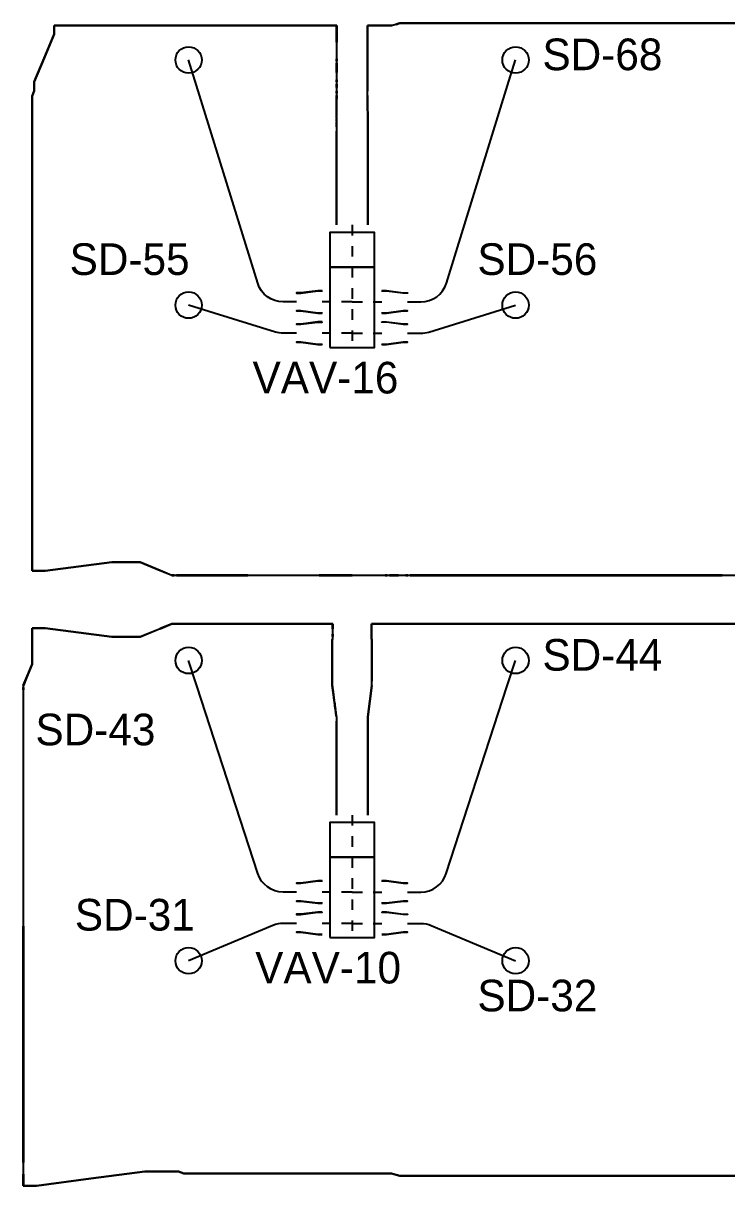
# Model space of a CAD drawing. Header units: metres. Extents: x 0.2 to 42.3, y 0.9 to 39.
# Drawn here: x 20.78 to 28.78, y 8.73 to 21.95 of the extents above; entities that cross this region are included whole.
import ezdxf

# ---------------------------------------------------------------- set-up
doc = ezdxf.new("R2010")
doc.units = ezdxf.units.M
doc.linetypes.add('BSA_LOGICAL_DASHED', pattern=[0.24, 0.12, -0.12])
for name, color, linetype in [('BSA_BRANCH_AXIS', 5, 'Continuous'), ('BSA_BRANCH_LABEL', 3, 'Continuous'), ('BSA_EQUIPMENT_ENVELOPE', 8, 'Continuous'), ('BSA_LOGICAL_DEVICE_AXIS', 8, 'BSA_LOGICAL_DASHED'), ('BSA_MATERIAL_SECTION', 7, 'Continuous'), ('BSA_REDUCER_MATERIAL', 7, 'Continuous'), ('BSA_TERMINAL_CENTRE', 3, 'Continuous'), ('BSA_VAV_LABEL', 7, 'Continuous')]:
    doc.layers.add(name, color=color, linetype=linetype)

msp = doc.modelspace()

# ---------------------------------------------------------------- linework, layer by layer
at = {"layer": 'BSA_BRANCH_AXIS'}
for points in [[(23.888, 18.784), (23.738, 18.784, -0.328731), (23.447, 18.998), (22.751, 21.245), (22.661, 21.536)], [(25.153, 18.784), (25.303, 18.784, 0.328731), (25.595, 18.998), (26.291, 21.245), (26.381, 21.536)], [(23.888, 18.428), (23.738, 18.428, -0.075422), (23.648, 18.442), (22.952, 18.658), (22.661, 18.748)], [(25.153, 18.428), (25.303, 18.428, 0.075422), (25.394, 18.442), (26.09, 18.658), (26.381, 18.748)], [(23.888, 12.072), (23.738, 12.072, -0.324928), (23.448, 12.283), (22.755, 14.417), (22.661, 14.706)], [(25.153, 12.072), (25.303, 12.072, 0.324928), (25.593, 12.283), (26.287, 14.417), (26.381, 14.706)], [(23.888, 11.716), (23.738, 11.716, 0.099356), (23.621, 11.693), (22.942, 11.409), (22.661, 11.291)], [(25.153, 11.716), (25.303, 11.716, -0.099356), (25.421, 11.693), (26.1, 11.409), (26.381, 11.291)]]:
    msp.add_lwpolyline(points, format="xyb", dxfattribs=at)
at = {"layer": 'BSA_EQUIPMENT_ENVELOPE'}
for points in [[(24.267, 19.181), (24.775, 19.181), (24.775, 19.574), (24.267, 19.574)], [(24.267, 18.266), (24.775, 18.266), (24.775, 19.181), (24.267, 19.181)], [(24.267, 12.469), (24.775, 12.469), (24.775, 12.863), (24.267, 12.863)], [(24.267, 11.554), (24.775, 11.554), (24.775, 12.469), (24.267, 12.469)]]:
    msp.add_lwpolyline(points, close=True, dxfattribs=at)
at = {"layer": 'BSA_LOGICAL_DEVICE_AXIS'}
for p, q in [((24.521, 19.66), (24.521, 19.181)), ((24.521, 19.181), (24.521, 18.266)), ((24.521, 18.784), (24.181, 18.784)), ((24.521, 18.784), (24.861, 18.784)), ((24.521, 18.428), (24.181, 18.428)), ((24.521, 18.428), (24.861, 18.428)), ((24.521, 12.948), (24.521, 12.469)), ((24.521, 12.469), (24.521, 11.554)), ((24.521, 12.072), (24.181, 12.072)), ((24.521, 12.072), (24.861, 12.072)), ((24.521, 11.716), (24.181, 11.716)), ((24.521, 11.716), (24.861, 11.716))]:
    msp.add_line(p, q, dxfattribs=at)
at = {"layer": 'BSA_MATERIAL_SECTION'}
for p, q in [((25.064, 21.954), (25.021, 21.942)), ((25.021, 21.941), (25.064, 21.953)), ((25.064, 21.954), (25.089, 21.954)), ((25.089, 21.953), (25.064, 21.953)), ((25.114, 21.954), (25.089, 21.954)), ((25.089, 21.953), (25.114, 21.953)), ((25.114, 21.954), (25.114, 21.954)), ((25.114, 21.954), (25.114, 21.953)), ((25.114, 21.954), (28.696, 21.954)), ((25.114, 21.953), (25.114, 21.954)), ((25.114, 21.954), (25.114, 21.954)), ((28.696, 21.953), (25.114, 21.953)), ((32.278, 21.954), (28.696, 21.954)), ((28.696, 21.953), (32.278, 21.953)), ((21.13, 21.829), (21.017, 21.557)), ((21.018, 21.557), (21.131, 21.829)), ((21.13, 21.904), (21.13, 21.929)), ((21.13, 21.929), (21.155, 21.929)), ((21.13, 21.904), (21.13, 21.879)), ((21.13, 21.879), (21.13, 21.879)), ((21.131, 21.879), (21.13, 21.879)), ((21.13, 21.879), (21.131, 21.879)), ((21.13, 21.879), (21.13, 21.879)), ((21.13, 21.879), (21.13, 21.854)), ((21.13, 21.829), (21.13, 21.854)), ((21.155, 21.928), (21.131, 21.928)), ((21.131, 21.928), (21.131, 21.904)), ((21.131, 21.879), (21.131, 21.904)), ((21.131, 21.854), (21.131, 21.879)), ((21.131, 21.854), (21.131, 21.829)), ((21.18, 21.929), (21.155, 21.929)), ((21.155, 21.928), (21.18, 21.928)), ((21.18, 21.929), (21.18, 21.928)), ((21.18, 21.929), (21.18, 21.929)), ((21.18, 21.929), (21.18, 21.929)), ((21.18, 21.929), (21.18, 21.928)), ((21.18, 21.929), (21.205, 21.929)), ((21.205, 21.928), (21.18, 21.928)), ((21.23, 21.929), (21.205, 21.929)), ((21.205, 21.928), (21.23, 21.928)), ((21.23, 21.929), (21.648, 21.929)), ((21.647, 21.928), (21.23, 21.928)), ((21.647, 21.928), (21.833, 21.928)), ((21.833, 21.929), (21.648, 21.929)), ((21.833, 21.929), (21.858, 21.929)), ((21.858, 21.928), (21.833, 21.928)), ((21.883, 21.929), (21.858, 21.929)), ((21.858, 21.928), (21.883, 21.928)), ((21.883, 21.929), (21.883, 21.928)), ((21.883, 21.929), (21.883, 21.929)), ((21.883, 21.929), (23.002, 21.929)), ((21.883, 21.928), (21.883, 21.929)), ((21.883, 21.929), (21.883, 21.929)), ((23.002, 21.928), (21.883, 21.928)), ((24.121, 21.929), (23.002, 21.929)), ((23.002, 21.928), (24.121, 21.928)), ((24.121, 21.929), (24.121, 21.929)), ((24.121, 21.928), (24.121, 21.929)), ((24.121, 21.929), (24.233, 21.929)), ((24.121, 21.929), (24.121, 21.928)), ((24.121, 21.929), (24.121, 21.929)), ((24.233, 21.928), (24.121, 21.928)), ((24.346, 21.929), (24.233, 21.929)), ((24.233, 21.928), (24.345, 21.928)), ((24.345, 21.739), (24.345, 21.928)), ((24.346, 21.929), (24.346, 21.739)), ((24.696, 21.929), (24.808, 21.929)), ((24.696, 21.929), (24.696, 21.739)), ((24.809, 21.928), (24.697, 21.928)), ((24.697, 21.739), (24.697, 21.928)), ((24.921, 21.929), (24.808, 21.929)), ((24.809, 21.928), (24.921, 21.928)), ((24.921, 21.929), (24.921, 21.929)), ((24.921, 21.929), (24.921, 21.928)), ((24.921, 21.929), (24.921, 21.928)), ((24.921, 21.929), (24.921, 21.929)), ((24.921, 21.929), (24.946, 21.929)), ((24.946, 21.928), (24.921, 21.928)), ((24.971, 21.929), (24.946, 21.929)), ((24.946, 21.928), (24.971, 21.928)), ((24.971, 21.929), (25.021, 21.942)), ((25.021, 21.941), (24.971, 21.928)), ((24.345, 21.739), (24.345, 21.549)), ((24.346, 21.549), (24.346, 21.739)), ((24.696, 21.549), (24.696, 21.739)), ((24.697, 21.739), (24.697, 21.549)), ((20.905, 21.286), (21.017, 21.557)), ((21.018, 21.557), (20.906, 21.286)), ((24.345, 21.549), (24.346, 21.549)), ((24.345, 21.549), (24.345, 21.549)), ((24.345, 21.549), (24.345, 21.549)), ((24.345, 21.549), (24.346, 21.549)), ((24.345, 21.524), (24.345, 21.549)), ((24.345, 21.524), (24.345, 21.499)), ((24.345, 21.392), (24.345, 21.499)), ((24.346, 21.549), (24.346, 21.524)), ((24.346, 21.499), (24.346, 21.524)), ((24.346, 21.499), (24.346, 21.392)), ((24.696, 21.549), (24.697, 21.549)), ((24.696, 21.549), (24.696, 21.549)), ((24.696, 21.549), (24.696, 21.549)), ((24.696, 21.549), (24.697, 21.549)), ((24.696, 21.549), (24.696, 21.524)), ((24.696, 21.499), (24.696, 21.524)), ((24.696, 21.499), (24.696, 21.392)), ((24.697, 21.524), (24.697, 21.549)), ((24.697, 21.524), (24.697, 21.499)), ((24.697, 21.392), (24.697, 21.499)), ((24.345, 21.392), (24.345, 21.312)), ((24.345, 21.287), (24.345, 21.312)), ((24.346, 21.312), (24.346, 21.392)), ((24.346, 21.312), (24.346, 21.287)), ((24.696, 21.312), (24.696, 21.392)), ((24.696, 21.312), (24.696, 21.287)), ((24.697, 21.392), (24.697, 21.312)), ((24.697, 21.287), (24.697, 21.312)), ((20.905, 21.186), (20.892, 21.155)), ((20.893, 21.155), (20.906, 21.186)), ((20.905, 21.286), (20.905, 21.261)), ((20.905, 21.236), (20.905, 21.261)), ((20.905, 21.236), (20.905, 21.236)), ((20.905, 21.236), (20.906, 21.236)), ((20.905, 21.236), (20.906, 21.236)), ((20.905, 21.236), (20.905, 21.236)), ((20.905, 21.236), (20.905, 21.211)), ((20.905, 21.186), (20.905, 21.211)), ((20.906, 21.261), (20.906, 21.286)), ((20.906, 21.261), (20.906, 21.236)), ((20.906, 21.211), (20.906, 21.236)), ((20.906, 21.211), (20.906, 21.186)), ((24.345, 21.287), (24.345, 21.262)), ((24.345, 21.262), (24.346, 21.262)), ((24.345, 21.262), (24.345, 21.262)), ((24.345, 21.222), (24.345, 21.262)), ((24.346, 21.262), (24.345, 21.262)), ((24.345, 21.262), (24.345, 21.262)), ((24.345, 21.222), (24.345, 21.182)), ((24.345, 21.157), (24.345, 21.182)), ((24.345, 21.182), (24.346, 21.182)), ((24.345, 21.182), (24.345, 21.182)), ((24.345, 21.182), (24.346, 21.182)), ((24.345, 21.182), (24.345, 21.182)), ((24.345, 21.157), (24.345, 21.132)), ((24.346, 21.262), (24.346, 21.287)), ((24.346, 21.262), (24.346, 21.222)), ((24.346, 21.182), (24.346, 21.222)), ((24.346, 21.182), (24.346, 21.157)), ((24.346, 21.132), (24.346, 21.157)), ((24.696, 21.262), (24.696, 21.287)), ((24.696, 21.262), (24.696, 21.262)), ((24.697, 21.262), (24.696, 21.262)), ((24.696, 21.262), (24.696, 21.222)), ((24.696, 21.262), (24.696, 21.262)), ((24.696, 21.262), (24.697, 21.262)), ((24.696, 21.182), (24.696, 21.222)), ((24.696, 21.182), (24.697, 21.182)), ((24.696, 21.182), (24.696, 21.182)), ((24.696, 21.132), (24.696, 21.182)), ((24.696, 21.182), (24.696, 21.182)), ((24.697, 21.182), (24.696, 21.182)), ((24.697, 21.287), (24.697, 21.262)), ((24.697, 21.222), (24.697, 21.262)), ((24.697, 21.222), (24.697, 21.182)), ((24.697, 21.132), (24.697, 21.182)), ((20.88, 21.125), (20.892, 21.155)), ((20.88, 21.125), (20.88, 21.1)), ((20.88, 21.075), (20.88, 21.1)), ((20.88, 21.075), (20.88, 21.075)), ((20.88, 21.075), (20.881, 21.075)), ((20.88, 21.075), (20.88, 18.5)), ((20.88, 21.075), (20.88, 21.075)), ((20.88, 21.075), (20.881, 21.075)), ((20.893, 21.155), (20.881, 21.125)), ((20.881, 21.1), (20.881, 21.125)), ((20.881, 21.1), (20.881, 21.075)), ((20.881, 18.5), (20.881, 21.075)), ((24.344, 21.066), (24.345, 21.071)), ((24.344, 21.066), (24.344, 21.061)), ((24.344, 21.058), (24.344, 21.061)), ((24.344, 21.055), (24.344, 21.058)), ((24.344, 21.055), (24.344, 21.05)), ((24.344, 21.047), (24.344, 21.05)), ((24.344, 21.043), (24.344, 21.047)), ((24.344, 21.043), (24.344, 21.036)), ((24.344, 21.033), (24.344, 21.036)), ((24.344, 21.033), (24.344, 21.032)), ((24.344, 21.032), (24.344, 21.031)), ((24.344, 21.021), (24.344, 21.031)), ((24.345, 21.132), (24.345, 21.132)), ((24.345, 21.132), (24.345, 21.132)), ((24.345, 21.132), (24.345, 21.131)), ((24.345, 21.132), (24.345, 21.132)), ((24.345, 21.132), (24.345, 21.132)), ((24.345, 21.129), (24.345, 21.131)), ((24.345, 21.131), (24.345, 21.131)), ((24.345, 21.125), (24.345, 21.129)), ((24.345, 21.125), (24.345, 21.122)), ((24.345, 21.122), (24.345, 21.119)), ((24.345, 21.116), (24.345, 21.119)), ((24.345, 21.111), (24.345, 21.116)), ((24.345, 21.111), (24.345, 21.109)), ((24.345, 21.101), (24.345, 21.109)), ((24.345, 21.101), (24.345, 21.099)), ((24.345, 21.088), (24.345, 21.099)), ((24.346, 21.099), (24.345, 21.088)), ((24.345, 21.088), (24.345, 21.086)), ((24.345, 21.086), (24.345, 21.088)), ((24.345, 21.086), (24.345, 21.085)), ((24.345, 21.085), (24.345, 21.086)), ((24.345, 21.085), (24.345, 21.082)), ((24.345, 21.082), (24.345, 21.085)), ((24.345, 21.074), (24.345, 21.082)), ((24.345, 21.082), (24.345, 21.074)), ((24.345, 21.071), (24.345, 21.074)), ((24.345, 21.074), (24.345, 21.071)), ((24.345, 21.071), (24.345, 21.066)), ((24.345, 21.061), (24.345, 21.066)), ((24.345, 21.061), (24.345, 21.058)), ((24.345, 21.058), (24.345, 21.055)), ((24.345, 21.05), (24.345, 21.055)), ((24.345, 21.05), (24.345, 21.047)), ((24.345, 21.047), (24.345, 21.043)), ((24.345, 21.036), (24.345, 21.043)), ((24.345, 21.036), (24.345, 21.033)), ((24.345, 21.032), (24.345, 21.033)), ((24.345, 21.031), (24.345, 21.032)), ((24.345, 21.031), (24.345, 21.021)), ((24.346, 21.132), (24.346, 21.132)), ((24.346, 21.131), (24.346, 21.132)), ((24.346, 21.132), (24.346, 21.132)), ((24.346, 21.132), (24.346, 21.132)), ((24.346, 21.132), (24.346, 21.132)), ((24.346, 21.131), (24.346, 21.129)), ((24.346, 21.131), (24.346, 21.131)), ((24.346, 21.129), (24.346, 21.125)), ((24.346, 21.122), (24.346, 21.125)), ((24.346, 21.119), (24.346, 21.122)), ((24.346, 21.119), (24.346, 21.116)), ((24.346, 21.116), (24.346, 21.111)), ((24.346, 21.109), (24.346, 21.111)), ((24.346, 21.109), (24.346, 21.101)), ((24.346, 21.099), (24.346, 21.101)), ((24.696, 21.132), (24.699, 20.777)), ((24.699, 20.777), (24.697, 21.132)), ((24.343, 20.941), (24.343, 20.942)), ((24.343, 20.938), (24.343, 20.941)), ((24.343, 20.938), (24.343, 20.937)), ((24.343, 20.935), (24.343, 20.937)), ((24.343, 20.933), (24.343, 20.935)), ((24.343, 20.933), (24.343, 20.93)), ((24.343, 20.93), (24.343, 20.929)), ((24.343, 20.927), (24.343, 20.929)), ((24.343, 20.927), (24.343, 20.926)), ((24.343, 20.925), (24.343, 20.926)), ((24.343, 20.924), (24.343, 20.925)), ((24.343, 20.921), (24.343, 20.924)), ((24.343, 20.921), (24.343, 20.919)), ((24.343, 20.919), (24.343, 20.918)), ((24.343, 20.915), (24.343, 20.918)), ((24.343, 20.915), (24.343, 20.914)), ((24.343, 20.913), (24.343, 20.914)), ((24.343, 20.913), (24.343, 20.912)), ((24.343, 20.907), (24.343, 20.912)), ((24.343, 20.907), (24.343, 20.905)), ((24.343, 20.904), (24.343, 20.905)), ((24.343, 20.904), (24.343, 20.904)), ((24.343, 20.904), (24.343, 20.902)), ((24.343, 20.902), (24.343, 20.9)), ((24.343, 20.9), (24.343, 20.9)), ((24.343, 20.895), (24.343, 20.9)), ((24.343, 20.895), (24.343, 20.89)), ((24.344, 21.021), (24.344, 21.015)), ((24.344, 21.013), (24.344, 21.015)), ((24.344, 21.011), (24.344, 21.013)), ((24.344, 21.011), (24.344, 21.009)), ((24.344, 21.008), (24.344, 21.009)), ((24.344, 21.005), (24.344, 21.008)), ((24.344, 20.999), (24.344, 21.005)), ((24.344, 20.999), (24.344, 20.996)), ((24.344, 20.996), (24.344, 20.993)), ((24.344, 20.99), (24.344, 20.993)), ((24.344, 20.988), (24.344, 20.99)), ((24.344, 20.988), (24.344, 20.984)), ((24.344, 20.983), (24.344, 20.984)), ((24.344, 20.983), (24.344, 20.983)), ((24.344, 20.983), (24.344, 20.981)), ((24.344, 20.979), (24.344, 20.981)), ((24.344, 20.979), (24.344, 20.973)), ((24.344, 20.972), (24.344, 20.973)), ((24.344, 20.971), (24.344, 20.972)), ((24.344, 20.971), (24.344, 20.968)), ((24.344, 20.964), (24.344, 20.968)), ((24.345, 20.968), (24.344, 20.964)), ((24.344, 20.964), (24.344, 20.964)), ((24.344, 20.964), (24.344, 20.963)), ((24.344, 20.963), (24.344, 20.964)), ((24.344, 20.964), (24.344, 20.964)), ((24.344, 20.962), (24.344, 20.963)), ((24.344, 20.963), (24.344, 20.962)), ((24.344, 20.962), (24.344, 20.96)), ((24.344, 20.96), (24.344, 20.962)), ((24.344, 20.959), (24.344, 20.96)), ((24.344, 20.96), (24.344, 20.959)), ((24.344, 20.959), (24.344, 20.959)), ((24.344, 20.959), (24.344, 20.959)), ((24.344, 20.955), (24.344, 20.959)), ((24.344, 20.955), (24.344, 20.959)), ((24.344, 20.955), (24.344, 20.949)), ((24.344, 20.955), (24.344, 20.949)), ((24.344, 20.947), (24.344, 20.949)), ((24.344, 20.949), (24.344, 20.947)), ((24.344, 20.947), (24.344, 20.946)), ((24.344, 20.946), (24.344, 20.947)), ((24.343, 20.942), (24.344, 20.946)), ((24.344, 20.946), (24.344, 20.946)), ((24.344, 20.946), (24.344, 20.942)), ((24.344, 20.946), (24.344, 20.946)), ((24.343, 20.942), (24.343, 20.942)), ((24.344, 20.942), (24.344, 20.941)), ((24.344, 20.942), (24.344, 20.942)), ((24.344, 20.941), (24.344, 20.938)), ((24.344, 20.937), (24.344, 20.938)), ((24.344, 20.937), (24.344, 20.935)), ((24.344, 20.935), (24.344, 20.933)), ((24.344, 20.93), (24.344, 20.933)), ((24.344, 20.929), (24.344, 20.93)), ((24.344, 20.929), (24.344, 20.927)), ((24.344, 20.926), (24.344, 20.927)), ((24.344, 20.926), (24.344, 20.925)), ((24.344, 20.925), (24.344, 20.924)), ((24.344, 20.924), (24.344, 20.921)), ((24.344, 20.919), (24.344, 20.921)), ((24.344, 20.918), (24.344, 20.919)), ((24.344, 20.918), (24.344, 20.915)), ((24.344, 20.914), (24.344, 20.915)), ((24.344, 20.914), (24.344, 20.913)), ((24.344, 20.912), (24.344, 20.913)), ((24.344, 20.912), (24.344, 20.907)), ((24.344, 20.905), (24.344, 20.907)), ((24.344, 20.905), (24.344, 20.904)), ((24.344, 20.904), (24.344, 20.904)), ((24.344, 20.902), (24.344, 20.904)), ((24.344, 20.9), (24.344, 20.902)), ((24.344, 20.9), (24.344, 20.9)), ((24.344, 20.895), (24.344, 20.9)), ((24.344, 20.895), (24.344, 20.89)), ((24.345, 21.015), (24.345, 21.021)), ((24.345, 21.015), (24.345, 21.013)), ((24.345, 21.013), (24.345, 21.011)), ((24.345, 21.009), (24.345, 21.011)), ((24.345, 21.009), (24.345, 21.008)), ((24.345, 21.008), (24.345, 21.005)), ((24.345, 21.005), (24.345, 20.999)), ((24.345, 20.996), (24.345, 20.999)), ((24.345, 20.993), (24.345, 20.996)), ((24.345, 20.993), (24.345, 20.99)), ((24.345, 20.99), (24.345, 20.988)), ((24.345, 20.984), (24.345, 20.988)), ((24.345, 20.984), (24.345, 20.983)), ((24.345, 20.981), (24.345, 20.983)), ((24.345, 20.983), (24.345, 20.983)), ((24.345, 20.981), (24.345, 20.979)), ((24.345, 20.973), (24.345, 20.979)), ((24.345, 20.973), (24.345, 20.972)), ((24.345, 20.972), (24.345, 20.971)), ((24.345, 20.968), (24.345, 20.971)), ((24.342, 20.813), (24.343, 20.816)), ((24.342, 20.812), (24.342, 20.813)), ((24.342, 20.809), (24.342, 20.812)), ((24.342, 20.809), (24.342, 20.803)), ((24.342, 20.797), (24.342, 20.803)), ((24.342, 20.797), (24.342, 20.794)), ((24.342, 20.794), (24.342, 20.79)), ((24.342, 20.79), (24.342, 20.786)), ((24.342, 20.783), (24.342, 20.786)), ((24.342, 20.783), (24.342, 20.777)), ((24.342, 20.777), (24.342, 20.727)), ((24.343, 20.887), (24.343, 20.89)), ((24.343, 20.887), (24.343, 20.882)), ((24.343, 20.882), (24.343, 20.873)), ((24.343, 20.873), (24.343, 20.866)), ((24.343, 20.864), (24.343, 20.866)), ((24.343, 20.862), (24.343, 20.864)), ((24.343, 20.862), (24.343, 20.856)), ((24.343, 20.849), (24.343, 20.856)), ((24.343, 20.846), (24.343, 20.849)), ((24.343, 20.845), (24.343, 20.846)), ((24.343, 20.845), (24.343, 20.843)), ((24.343, 20.843), (24.343, 20.838)), ((24.343, 20.843), (24.343, 20.838)), ((24.343, 20.836), (24.343, 20.838)), ((24.343, 20.836), (24.343, 20.838)), ((24.343, 20.836), (24.343, 20.834)), ((24.343, 20.834), (24.343, 20.836)), ((24.343, 20.834), (24.343, 20.829)), ((24.343, 20.829), (24.343, 20.834)), ((24.343, 20.824), (24.343, 20.829)), ((24.343, 20.829), (24.343, 20.824)), ((24.343, 20.821), (24.343, 20.824)), ((24.343, 20.824), (24.343, 20.821)), ((24.343, 20.819), (24.343, 20.821)), ((24.343, 20.821), (24.343, 20.819)), ((24.343, 20.819), (24.343, 20.816)), ((24.343, 20.816), (24.343, 20.819)), ((24.343, 20.816), (24.343, 20.813)), ((24.343, 20.813), (24.343, 20.812)), ((24.343, 20.812), (24.343, 20.809)), ((24.343, 20.803), (24.343, 20.809)), ((24.343, 20.803), (24.343, 20.797)), ((24.343, 20.794), (24.343, 20.797)), ((24.343, 20.79), (24.343, 20.794)), ((24.343, 20.786), (24.343, 20.79)), ((24.343, 20.786), (24.343, 20.783)), ((24.343, 20.777), (24.343, 20.783)), ((24.343, 20.777), (24.343, 20.727)), ((24.344, 20.887), (24.344, 20.89)), ((24.344, 20.882), (24.344, 20.887)), ((24.344, 20.873), (24.344, 20.882)), ((24.344, 20.873), (24.344, 20.866)), ((24.344, 20.864), (24.344, 20.866)), ((24.344, 20.862), (24.344, 20.864)), ((24.344, 20.856), (24.344, 20.862)), ((24.344, 20.856), (24.344, 20.849)), ((24.344, 20.849), (24.344, 20.846)), ((24.344, 20.846), (24.344, 20.845)), ((24.343, 20.843), (24.344, 20.845)), ((24.699, 20.727), (24.699, 20.777)), ((24.699, 20.777), (24.699, 20.727)), ((24.342, 20.727), (24.343, 20.727)), ((24.342, 20.193), (24.342, 20.727)), ((24.343, 20.727), (24.342, 20.727)), ((24.343, 20.727), (24.343, 20.727)), ((24.343, 20.727), (24.343, 20.193)), ((24.343, 20.727), (24.343, 20.727)), ((24.699, 20.727), (24.699, 20.727)), ((24.699, 19.66), (24.699, 20.727)), ((24.699, 20.727), (24.699, 19.66)), ((24.699, 20.727), (24.699, 20.727)), ((24.342, 20.193), (24.342, 19.66)), ((24.343, 19.66), (24.343, 20.193)), ((24.342, 19.66), (24.343, 19.66)), ((24.343, 19.66), (24.343, 19.66)), ((24.699, 19.66), (24.699, 19.66)), ((20.88, 15.924), (20.88, 18.5)), ((20.881, 18.5), (20.881, 15.924)), ((20.88, 15.924), (20.88, 15.924)), ((20.881, 15.924), (20.88, 15.924)), ((20.88, 15.924), (20.88, 15.824)), ((20.88, 15.924), (20.88, 15.924)), ((20.881, 15.924), (20.88, 15.924)), ((20.881, 15.824), (20.881, 15.924)), ((20.88, 15.724), (20.88, 15.824)), ((20.881, 15.824), (20.881, 15.725)), ((21.41, 15.775), (21.03, 15.725)), ((21.03, 15.724), (21.41, 15.774)), ((21.41, 15.775), (21.789, 15.825)), ((21.789, 15.824), (21.41, 15.774)), ((21.814, 15.825), (21.789, 15.825)), ((21.789, 15.824), (21.814, 15.824)), ((21.814, 15.825), (21.839, 15.825)), ((21.839, 15.824), (21.814, 15.824)), ((21.839, 15.824), (21.839, 15.825)), ((21.93, 15.825), (21.839, 15.825)), ((21.839, 15.824), (21.839, 15.825)), ((21.839, 15.824), (21.839, 15.824)), ((21.839, 15.824), (21.93, 15.824)), ((21.839, 15.824), (21.839, 15.824)), ((21.93, 15.825), (22.01, 15.825)), ((22.01, 15.824), (21.93, 15.824)), ((22.035, 15.825), (22.01, 15.825)), ((22.01, 15.824), (22.035, 15.824)), ((22.035, 15.825), (22.06, 15.825)), ((22.06, 15.824), (22.035, 15.824)), ((22.06, 15.824), (22.06, 15.825)), ((22.06, 15.824), (22.06, 15.825)), ((22.085, 15.825), (22.06, 15.825)), ((22.06, 15.824), (22.06, 15.824)), ((22.06, 15.824), (22.06, 15.824)), ((22.06, 15.824), (22.085, 15.824)), ((22.085, 15.825), (22.11, 15.825)), ((22.11, 15.824), (22.085, 15.824)), ((22.336, 15.731), (22.11, 15.825)), ((22.11, 15.824), (22.336, 15.73)), ((20.88, 15.724), (20.93, 15.724)), ((20.93, 15.725), (20.881, 15.725)), ((20.93, 15.725), (20.98, 15.725)), ((20.98, 15.724), (20.93, 15.724)), ((20.98, 15.724), (20.98, 15.725)), ((20.98, 15.724), (20.98, 15.725)), ((21.005, 15.725), (20.98, 15.725)), ((20.98, 15.724), (20.98, 15.724)), ((20.98, 15.724), (20.98, 15.724)), ((20.98, 15.724), (21.005, 15.724)), ((21.005, 15.725), (21.03, 15.725)), ((21.03, 15.724), (21.005, 15.724)), ((22.336, 15.731), (22.472, 15.675)), ((22.472, 15.674), (22.336, 15.73)), ((22.497, 15.675), (22.472, 15.675)), ((22.472, 15.674), (22.497, 15.674)), ((22.497, 15.675), (22.522, 15.675)), ((22.522, 15.674), (22.497, 15.674)), ((22.522, 15.674), (22.522, 15.675)), ((23.334, 15.675), (22.522, 15.675)), ((22.522, 15.675), (22.522, 15.674)), ((22.522, 15.674), (22.522, 15.674)), ((22.522, 15.674), (23.334, 15.674)), ((22.522, 15.674), (22.522, 15.674)), ((23.334, 15.675), (24.146, 15.675)), ((24.146, 15.674), (23.334, 15.674)), ((24.146, 15.675), (24.146, 15.674)), ((24.521, 15.675), (24.146, 15.675)), ((24.146, 15.674), (24.146, 15.675)), ((24.146, 15.674), (24.146, 15.674)), ((24.146, 15.674), (24.521, 15.674)), ((24.146, 15.674), (24.146, 15.674)), ((24.521, 15.675), (24.896, 15.675)), ((24.896, 15.674), (24.521, 15.674)), ((24.896, 15.674), (24.896, 15.675)), ((24.896, 15.674), (24.896, 15.675)), ((24.921, 15.675), (24.896, 15.675)), ((24.896, 15.674), (24.896, 15.674)), ((24.896, 15.674), (24.896, 15.674)), ((24.896, 15.674), (24.921, 15.674)), ((24.921, 15.675), (24.946, 15.675)), ((24.946, 15.674), (24.921, 15.674)), ((25.051, 15.675), (24.946, 15.675)), ((24.946, 15.674), (25.051, 15.674)), ((25.051, 15.675), (25.132, 15.675)), ((25.132, 15.674), (25.051, 15.674)), ((25.157, 15.675), (25.132, 15.675)), ((25.132, 15.674), (25.157, 15.674)), ((25.157, 15.675), (25.182, 15.675)), ((25.182, 15.674), (25.157, 15.674)), ((25.182, 15.674), (25.182, 15.675)), ((28.73, 15.675), (25.182, 15.675)), ((25.182, 15.675), (25.182, 15.674)), ((25.182, 15.674), (25.182, 15.674)), ((25.182, 15.674), (28.73, 15.674)), ((25.182, 15.674), (25.182, 15.674)), ((28.73, 15.675), (32.278, 15.675)), ((32.278, 15.674), (28.73, 15.674)), ((20.88, 15.074), (20.88, 14.974)), ((20.88, 15.074), (20.93, 15.074)), ((20.98, 15.074), (20.93, 15.074)), ((20.98, 15.074), (20.98, 15.074)), ((20.98, 15.074), (20.98, 15.074)), ((20.98, 15.074), (21.005, 15.074)), ((21.03, 15.074), (21.005, 15.074)), ((21.03, 15.074), (21.41, 15.024)), ((22.472, 15.124), (22.336, 15.068)), ((22.336, 15.067), (22.472, 15.123)), ((22.472, 15.124), (22.497, 15.124)), ((22.497, 15.123), (22.472, 15.123)), ((22.522, 15.124), (22.497, 15.124)), ((22.497, 15.123), (22.522, 15.123)), ((22.522, 15.124), (22.522, 15.123)), ((22.522, 15.124), (22.522, 15.124)), ((22.522, 15.124), (23.334, 15.124)), ((22.522, 15.124), (22.522, 15.124)), ((22.522, 15.124), (22.522, 15.123)), ((23.334, 15.123), (22.522, 15.123)), ((24.146, 15.124), (23.334, 15.124)), ((23.334, 15.123), (24.146, 15.123)), ((24.146, 15.124), (24.146, 15.124)), ((24.146, 15.123), (24.146, 15.124)), ((24.146, 15.124), (24.223, 15.124)), ((24.146, 15.124), (24.146, 15.124)), ((24.146, 15.123), (24.146, 15.124)), ((24.223, 15.123), (24.146, 15.123)), ((24.301, 15.124), (24.223, 15.124)), ((24.223, 15.123), (24.3, 15.123)), ((24.3, 15.064), (24.3, 15.123)), ((24.301, 15.124), (24.301, 15.064)), ((24.741, 15.124), (24.818, 15.124)), ((24.741, 15.124), (24.741, 15.064)), ((24.819, 15.123), (24.742, 15.123)), ((24.742, 15.064), (24.742, 15.123)), ((24.896, 15.124), (24.818, 15.124)), ((24.819, 15.123), (24.896, 15.123)), ((24.896, 15.124), (24.896, 15.124)), ((24.896, 15.124), (24.896, 15.123)), ((24.896, 15.124), (24.896, 15.123)), ((24.896, 15.124), (24.896, 15.124)), ((24.896, 15.124), (24.921, 15.124)), ((24.921, 15.123), (24.896, 15.123)), ((24.946, 15.124), (24.921, 15.124)), ((24.921, 15.123), (24.946, 15.123)), ((24.946, 15.124), (25.051, 15.124)), ((25.051, 15.123), (24.946, 15.123)), ((25.132, 15.124), (25.051, 15.124)), ((25.051, 15.123), (25.132, 15.123)), ((25.132, 15.124), (25.157, 15.124)), ((25.157, 15.123), (25.132, 15.123)), ((25.182, 15.124), (25.157, 15.124)), ((25.157, 15.123), (25.182, 15.123)), ((25.182, 15.124), (25.182, 15.124)), ((25.182, 15.124), (25.182, 15.123)), ((25.182, 15.124), (28.73, 15.124)), ((25.182, 15.123), (25.182, 15.124)), ((25.182, 15.124), (25.182, 15.124)), ((28.73, 15.123), (25.182, 15.123)), ((32.278, 15.124), (28.73, 15.124)), ((28.73, 15.123), (32.278, 15.123)), ((20.88, 14.874), (20.88, 14.974)), ((20.881, 14.974), (20.881, 15.073)), ((20.93, 15.073), (20.881, 15.073)), ((20.881, 14.974), (20.881, 14.874)), ((20.93, 15.073), (20.98, 15.073)), ((20.98, 15.074), (20.98, 15.073)), ((20.98, 15.074), (20.98, 15.073)), ((21.005, 15.073), (20.98, 15.073)), ((21.005, 15.073), (21.03, 15.073)), ((21.41, 15.023), (21.03, 15.073)), ((21.789, 14.974), (21.41, 15.024)), ((21.41, 15.023), (21.789, 14.973)), ((21.789, 14.974), (21.814, 14.974)), ((21.814, 14.973), (21.789, 14.973)), ((21.839, 14.974), (21.814, 14.974)), ((21.814, 14.973), (21.839, 14.973)), ((21.839, 14.974), (21.839, 14.974)), ((21.839, 14.974), (21.839, 14.973)), ((21.839, 14.974), (21.93, 14.974)), ((21.839, 14.974), (21.839, 14.973)), ((21.839, 14.974), (21.839, 14.974)), ((21.93, 14.973), (21.839, 14.973)), ((22.01, 14.974), (21.93, 14.974)), ((21.93, 14.973), (22.01, 14.973)), ((22.01, 14.974), (22.035, 14.974)), ((22.035, 14.973), (22.01, 14.973)), ((22.06, 14.974), (22.035, 14.974)), ((22.035, 14.973), (22.06, 14.973)), ((22.06, 14.974), (22.06, 14.974)), ((22.06, 14.973), (22.06, 14.974)), ((22.06, 14.974), (22.06, 14.974)), ((22.06, 14.974), (22.06, 14.973)), ((22.06, 14.974), (22.085, 14.974)), ((22.085, 14.973), (22.06, 14.973)), ((22.11, 14.974), (22.085, 14.974)), ((22.085, 14.973), (22.11, 14.973)), ((22.11, 14.974), (22.336, 15.068)), ((22.336, 15.067), (22.11, 14.973)), ((24.297, 14.948), (24.295, 14.942)), ((24.295, 14.917), (24.295, 14.942)), ((24.296, 14.942), (24.298, 14.948)), ((24.296, 14.942), (24.296, 14.917)), ((24.297, 14.948), (24.3, 14.954)), ((24.301, 14.954), (24.298, 14.948)), ((24.3, 15.064), (24.3, 15.004)), ((24.3, 15.004), (24.301, 15.004)), ((24.3, 15.004), (24.3, 15.004)), ((24.301, 15.004), (24.3, 15.004)), ((24.3, 15.004), (24.3, 15.004)), ((24.3, 14.979), (24.3, 15.004)), ((24.3, 14.979), (24.3, 14.954)), ((24.301, 15.004), (24.301, 15.064)), ((24.301, 15.004), (24.301, 14.979)), ((24.301, 14.954), (24.301, 14.979)), ((24.741, 15.004), (24.741, 15.064)), ((24.741, 15.004), (24.741, 15.004)), ((24.742, 15.004), (24.741, 15.004)), ((24.741, 15.004), (24.741, 15.004)), ((24.741, 15.004), (24.742, 15.004)), ((24.741, 15.004), (24.741, 14.979)), ((24.741, 14.954), (24.741, 14.979)), ((24.741, 14.954), (24.743, 14.948)), ((24.742, 15.064), (24.742, 15.004)), ((24.742, 14.979), (24.742, 15.004)), ((24.742, 14.979), (24.742, 14.954)), ((24.744, 14.948), (24.742, 14.954)), ((24.746, 14.942), (24.743, 14.948)), ((24.744, 14.948), (24.747, 14.942)), ((24.746, 14.942), (24.746, 14.917)), ((24.747, 14.917), (24.747, 14.942)), ((20.88, 14.874), (20.88, 14.874)), ((20.88, 14.874), (20.881, 14.874)), ((20.88, 14.874), (20.881, 14.874)), ((20.88, 14.874), (20.88, 14.874)), ((20.88, 14.874), (20.88, 14.817)), ((20.88, 14.764), (20.88, 14.817)), ((20.881, 14.817), (20.881, 14.874)), ((20.881, 14.817), (20.881, 14.764)), ((24.295, 14.917), (24.295, 14.892)), ((24.295, 14.892), (24.296, 14.892)), ((24.295, 14.892), (24.295, 14.892)), ((24.296, 14.892), (24.295, 14.892)), ((24.295, 14.892), (24.295, 14.892)), ((24.295, 14.867), (24.295, 14.892)), ((24.295, 14.867), (24.295, 14.842)), ((24.295, 14.687), (24.295, 14.842)), ((24.296, 14.892), (24.296, 14.917)), ((24.296, 14.892), (24.296, 14.867)), ((24.296, 14.842), (24.296, 14.867)), ((24.296, 14.842), (24.296, 14.687)), ((24.746, 14.892), (24.746, 14.917)), ((24.746, 14.892), (24.746, 14.892)), ((24.747, 14.892), (24.746, 14.892)), ((24.746, 14.892), (24.746, 14.892)), ((24.746, 14.892), (24.747, 14.892)), ((24.746, 14.892), (24.746, 14.867)), ((24.746, 14.842), (24.746, 14.867)), ((24.746, 14.842), (24.746, 14.687)), ((24.747, 14.917), (24.747, 14.892)), ((24.747, 14.867), (24.747, 14.892)), ((24.747, 14.867), (24.747, 14.842)), ((24.747, 14.687), (24.747, 14.842)), ((20.88, 14.764), (20.88, 14.739)), ((20.88, 14.714), (20.88, 14.739)), ((20.88, 14.714), (20.88, 14.714)), ((20.88, 14.714), (20.881, 14.714)), ((20.88, 14.714), (20.881, 14.714)), ((20.88, 14.714), (20.88, 14.714)), ((20.88, 14.714), (20.88, 14.689)), ((20.88, 14.664), (20.88, 14.689)), ((20.881, 14.739), (20.881, 14.764)), ((20.881, 14.739), (20.881, 14.714)), ((20.881, 14.689), (20.881, 14.714)), ((20.881, 14.689), (20.881, 14.664)), ((24.295, 14.687), (24.295, 14.601)), ((24.296, 14.601), (24.296, 14.687)), ((24.746, 14.601), (24.746, 14.687)), ((24.747, 14.687), (24.747, 14.601)), ((20.88, 14.664), (20.823, 14.526)), ((20.824, 14.526), (20.881, 14.664)), ((24.295, 14.576), (24.295, 14.601)), ((24.295, 14.576), (24.295, 14.551)), ((24.295, 14.551), (24.296, 14.551)), ((24.295, 14.551), (24.295, 14.551)), ((24.295, 14.511), (24.295, 14.551)), ((24.296, 14.551), (24.295, 14.551)), ((24.295, 14.551), (24.295, 14.551)), ((24.296, 14.601), (24.296, 14.576)), ((24.296, 14.551), (24.296, 14.576)), ((24.296, 14.551), (24.296, 14.511)), ((24.746, 14.601), (24.746, 14.576)), ((24.746, 14.551), (24.746, 14.576)), ((24.746, 14.551), (24.746, 14.551)), ((24.747, 14.551), (24.746, 14.551)), ((24.746, 14.551), (24.746, 14.511)), ((24.746, 14.551), (24.746, 14.551)), ((24.746, 14.551), (24.747, 14.551)), ((24.747, 14.576), (24.747, 14.601)), ((24.747, 14.576), (24.747, 14.551)), ((24.747, 14.511), (24.747, 14.551)), ((20.78, 14.422), (20.823, 14.526)), ((20.78, 14.422), (20.78, 14.397)), ((20.824, 14.526), (20.781, 14.422)), ((20.781, 14.397), (20.781, 14.422)), ((24.295, 14.511), (24.295, 14.471)), ((24.295, 14.446), (24.295, 14.471)), ((24.295, 14.471), (24.296, 14.471)), ((24.295, 14.471), (24.295, 14.471)), ((24.295, 14.471), (24.296, 14.471)), ((24.295, 14.471), (24.295, 14.471)), ((24.295, 14.446), (24.295, 14.421)), ((24.295, 14.421), (24.295, 14.421)), ((24.295, 14.419), (24.295, 14.421)), ((24.295, 14.421), (24.295, 14.421)), ((24.295, 14.421), (24.295, 14.421)), ((24.295, 14.419), (24.295, 14.418)), ((24.295, 14.418), (24.296, 14.413)), ((24.296, 14.471), (24.296, 14.511)), ((24.296, 14.471), (24.296, 14.446)), ((24.296, 14.421), (24.296, 14.446)), ((24.296, 14.421), (24.296, 14.421)), ((24.296, 14.421), (24.296, 14.419)), ((24.296, 14.421), (24.296, 14.421)), ((24.296, 14.421), (24.296, 14.421)), ((24.296, 14.418), (24.296, 14.419)), ((24.297, 14.413), (24.296, 14.418)), ((24.296, 14.41), (24.296, 14.413)), ((24.297, 14.413), (24.297, 14.41)), ((24.699, 14.065), (24.747, 14.421)), ((24.746, 14.421), (24.699, 14.065)), ((24.746, 14.471), (24.746, 14.511)), ((24.746, 14.471), (24.747, 14.471)), ((24.746, 14.471), (24.746, 14.471)), ((24.746, 14.421), (24.746, 14.471)), ((24.746, 14.471), (24.746, 14.471)), ((24.747, 14.471), (24.746, 14.471)), ((24.747, 14.511), (24.747, 14.471)), ((24.747, 14.421), (24.747, 14.471)), ((20.78, 14.372), (20.78, 14.397)), ((20.78, 14.372), (20.78, 14.372)), ((20.78, 14.372), (20.781, 14.372)), ((20.78, 14.372), (20.78, 11.683)), ((20.78, 14.372), (20.78, 14.372)), ((20.78, 14.372), (20.781, 14.372)), ((20.781, 14.397), (20.781, 14.372)), ((20.781, 11.683), (20.781, 14.372)), ((24.297, 14.407), (24.296, 14.41)), ((24.297, 14.41), (24.298, 14.407)), ((24.297, 14.407), (24.297, 14.406)), ((24.297, 14.406), (24.297, 14.404)), ((24.298, 14.4), (24.297, 14.404)), ((24.298, 14.406), (24.298, 14.407)), ((24.298, 14.404), (24.298, 14.406)), ((24.298, 14.404), (24.299, 14.4)), ((24.298, 14.397), (24.298, 14.4)), ((24.298, 14.397), (24.299, 14.39)), ((24.299, 14.4), (24.299, 14.397)), ((24.3, 14.39), (24.299, 14.397)), ((24.3, 14.385), (24.299, 14.39)), ((24.3, 14.39), (24.301, 14.385)), ((24.3, 14.385), (24.301, 14.374)), ((24.302, 14.374), (24.301, 14.385)), ((24.301, 14.374), (24.301, 14.374)), ((24.302, 14.372), (24.301, 14.374)), ((24.302, 14.374), (24.302, 14.374)), ((24.302, 14.374), (24.302, 14.372)), ((24.302, 14.372), (24.303, 14.364)), ((24.303, 14.364), (24.302, 14.372)), ((24.303, 14.358), (24.303, 14.364)), ((24.303, 14.364), (24.304, 14.358)), ((24.303, 14.358), (24.304, 14.357)), ((24.304, 14.357), (24.304, 14.358)), ((24.304, 14.357), (24.304, 14.355)), ((24.305, 14.355), (24.304, 14.357)), ((24.305, 14.347), (24.304, 14.355)), ((24.305, 14.355), (24.306, 14.347)), ((24.305, 14.347), (24.305, 14.344)), ((24.306, 14.341), (24.305, 14.344)), ((24.306, 14.344), (24.306, 14.347)), ((24.306, 14.344), (24.306, 14.341)), ((24.307, 14.333), (24.306, 14.341)), ((24.307, 14.337), (24.306, 14.341)), ((24.307, 14.334), (24.307, 14.337)), ((24.307, 14.334), (24.308, 14.329)), ((24.307, 14.333), (24.307, 14.33)), ((24.307, 14.33), (24.307, 14.329)), ((24.307, 14.329), (24.307, 14.329)), ((24.308, 14.323), (24.307, 14.329)), ((24.308, 14.329), (24.309, 14.323)), ((24.308, 14.329), (24.308, 14.329)), ((24.308, 14.323), (24.309, 14.317)), ((24.31, 14.317), (24.309, 14.323)), ((24.309, 14.314), (24.309, 14.317)), ((24.309, 14.312), (24.309, 14.314)), ((24.31, 14.311), (24.309, 14.312)), ((24.31, 14.317), (24.31, 14.314)), ((24.31, 14.314), (24.31, 14.312)), ((24.31, 14.312), (24.31, 14.311)), ((24.31, 14.306), (24.31, 14.311)), ((24.31, 14.311), (24.311, 14.306)), ((24.31, 14.306), (24.311, 14.301)), ((24.312, 14.301), (24.311, 14.306)), ((24.311, 14.301), (24.312, 14.295)), ((24.312, 14.295), (24.312, 14.301)), ((24.312, 14.295), (24.312, 14.295)), ((24.312, 14.294), (24.312, 14.295)), ((24.312, 14.295), (24.313, 14.295)), ((24.312, 14.294), (24.312, 14.293)), ((24.312, 14.289), (24.312, 14.293)), ((24.312, 14.289), (24.313, 14.289)), ((24.313, 14.295), (24.313, 14.294)), ((24.313, 14.293), (24.313, 14.294)), ((24.313, 14.293), (24.313, 14.289)), ((24.313, 14.289), (24.313, 14.287)), ((24.313, 14.289), (24.313, 14.289)), ((24.313, 14.287), (24.313, 14.289)), ((24.314, 14.28), (24.313, 14.287)), ((24.313, 14.287), (24.314, 14.28)), ((24.314, 14.28), (24.314, 14.278)), ((24.315, 14.278), (24.314, 14.28)), ((24.314, 14.278), (24.314, 14.276)), ((24.314, 14.276), (24.315, 14.273)), ((24.315, 14.276), (24.315, 14.278)), ((24.315, 14.273), (24.315, 14.276)), ((24.315, 14.27), (24.315, 14.273)), ((24.315, 14.273), (24.316, 14.27)), ((24.315, 14.268), (24.315, 14.27)), ((24.315, 14.268), (24.316, 14.265)), ((24.316, 14.27), (24.316, 14.268)), ((24.316, 14.265), (24.316, 14.268)), ((24.316, 14.262), (24.316, 14.265)), ((24.316, 14.265), (24.317, 14.262)), ((24.316, 14.261), (24.316, 14.262)), ((24.316, 14.261), (24.316, 14.259)), ((24.316, 14.259), (24.317, 14.258)), ((24.317, 14.262), (24.317, 14.261)), ((24.317, 14.259), (24.317, 14.261)), ((24.317, 14.258), (24.317, 14.259)), ((24.317, 14.254), (24.317, 14.258)), ((24.317, 14.258), (24.318, 14.254)), ((24.317, 14.252), (24.317, 14.254)), ((24.319, 14.243), (24.317, 14.252)), ((24.318, 14.254), (24.318, 14.252)), ((24.319, 14.243), (24.318, 14.252)), ((24.319, 14.243), (24.319, 14.239)), ((24.319, 14.243), (24.32, 14.239)), ((24.319, 14.239), (24.32, 14.231)), ((24.319, 14.239), (24.319, 14.239)), ((24.321, 14.232), (24.32, 14.239)), ((24.32, 14.23), (24.32, 14.231)), ((24.32, 14.23), (24.321, 14.227)), ((24.321, 14.232), (24.321, 14.231)), ((24.321, 14.231), (24.321, 14.23)), ((24.322, 14.227), (24.321, 14.23)), ((24.321, 14.225), (24.321, 14.227)), ((24.321, 14.225), (24.322, 14.219)), ((24.322, 14.227), (24.322, 14.225)), ((24.323, 14.219), (24.322, 14.225)), ((24.322, 14.217), (24.322, 14.219)), ((24.322, 14.217), (24.322, 14.215)), ((24.323, 14.213), (24.322, 14.215)), ((24.323, 14.219), (24.323, 14.217)), ((24.323, 14.215), (24.323, 14.217)), ((24.323, 14.215), (24.323, 14.213)), ((24.323, 14.213), (24.323, 14.213)), ((24.323, 14.213), (24.323, 14.212)), ((24.323, 14.213), (24.323, 14.213)), ((24.324, 14.212), (24.323, 14.213)), ((24.323, 14.21), (24.323, 14.212)), ((24.323, 14.21), (24.323, 14.207)), ((24.323, 14.207), (24.323, 14.207)), ((24.324, 14.206), (24.323, 14.207)), ((24.324, 14.212), (24.324, 14.21)), ((24.324, 14.207), (24.324, 14.21)), ((24.324, 14.207), (24.324, 14.207)), ((24.324, 14.207), (24.324, 14.206)), ((24.324, 14.206), (24.324, 14.203)), ((24.325, 14.203), (24.324, 14.206)), ((24.324, 14.203), (24.324, 14.203)), ((24.324, 14.203), (24.324, 14.201)), ((24.324, 14.2), (24.324, 14.201)), ((24.324, 14.2), (24.325, 14.196)), ((24.325, 14.203), (24.325, 14.203)), ((24.325, 14.201), (24.325, 14.203)), ((24.325, 14.201), (24.325, 14.2)), ((24.326, 14.196), (24.325, 14.2)), ((24.325, 14.195), (24.325, 14.196)), ((24.326, 14.19), (24.325, 14.195)), ((24.326, 14.196), (24.326, 14.195)), ((24.326, 14.195), (24.326, 14.19)), ((24.326, 14.19), (24.326, 14.188)), ((24.327, 14.188), (24.326, 14.19)), ((24.326, 14.188), (24.326, 14.188)), ((24.326, 14.184), (24.326, 14.188)), ((24.328, 14.175), (24.326, 14.184)), ((24.327, 14.188), (24.327, 14.188)), ((24.327, 14.184), (24.327, 14.188)), ((24.327, 14.184), (24.328, 14.175)), ((24.328, 14.175), (24.328, 14.17)), ((24.329, 14.17), (24.328, 14.175)), ((24.329, 14.168), (24.328, 14.17)), ((24.329, 14.17), (24.329, 14.168)), ((24.329, 14.168), (24.329, 14.162)), ((24.33, 14.162), (24.329, 14.168)), ((24.33, 14.159), (24.329, 14.162)), ((24.33, 14.162), (24.331, 14.159)), ((24.33, 14.157), (24.33, 14.159)), ((24.331, 14.153), (24.33, 14.157)), ((24.331, 14.159), (24.331, 14.157)), ((24.331, 14.157), (24.331, 14.153)), ((24.331, 14.153), (24.331, 14.151)), ((24.331, 14.153), (24.332, 14.151)), ((24.332, 14.144), (24.331, 14.151)), ((24.333, 14.144), (24.332, 14.151)), ((24.332, 14.144), (24.333, 14.136)), ((24.333, 14.144), (24.334, 14.136)), ((24.333, 14.131), (24.333, 14.136)), ((24.333, 14.131), (24.334, 14.124)), ((24.334, 14.131), (24.334, 14.136)), ((24.335, 14.124), (24.334, 14.131)), ((24.334, 14.124), (24.335, 14.116)), ((24.335, 14.124), (24.336, 14.12)), ((24.335, 14.116), (24.335, 14.116)), ((24.335, 14.116), (24.336, 14.114)), ((24.336, 14.117), (24.336, 14.12)), ((24.336, 14.117), (24.336, 14.116)), ((24.336, 14.117), (24.336, 14.117)), ((24.337, 14.114), (24.336, 14.116)), ((24.336, 14.112), (24.336, 14.114)), ((24.336, 14.112), (24.336, 14.111)), ((24.336, 14.111), (24.336, 14.11)), ((24.336, 14.109), (24.336, 14.11)), ((24.337, 14.105), (24.336, 14.109)), ((24.337, 14.114), (24.337, 14.112)), ((24.337, 14.111), (24.337, 14.112)), ((24.337, 14.11), (24.337, 14.111)), ((24.337, 14.11), (24.337, 14.109)), ((24.338, 14.105), (24.337, 14.109)), ((24.337, 14.102), (24.337, 14.105)), ((24.338, 14.1), (24.337, 14.102)), ((24.338, 14.105), (24.338, 14.102)), ((24.338, 14.102), (24.338, 14.1)), ((24.338, 14.097), (24.338, 14.1)), ((24.338, 14.1), (24.339, 14.097)), ((24.338, 14.097), (24.339, 14.091)), ((24.34, 14.091), (24.339, 14.097)), ((24.339, 14.087), (24.339, 14.091)), ((24.34, 14.085), (24.339, 14.087)), ((24.34, 14.091), (24.34, 14.087)), ((24.34, 14.087), (24.34, 14.085)), ((24.34, 14.085), (24.34, 14.082)), ((24.34, 14.085), (24.341, 14.082)), ((24.34, 14.078), (24.34, 14.082)), ((24.34, 14.078), (24.341, 14.074)), ((24.341, 14.078), (24.341, 14.082)), ((24.342, 14.074), (24.341, 14.078)), ((24.341, 14.074), (24.342, 14.065)), ((24.343, 14.065), (24.342, 14.074)), ((24.342, 14.065), (24.342, 14.015)), ((24.343, 14.065), (24.343, 14.015)), ((24.699, 14.015), (24.699, 14.065)), ((24.699, 14.065), (24.699, 14.015)), ((24.342, 14.015), (24.343, 14.015)), ((24.342, 13.482), (24.342, 14.015)), ((24.343, 14.015), (24.342, 14.015)), ((24.343, 14.015), (24.343, 14.015)), ((24.343, 14.015), (24.343, 13.482)), ((24.343, 14.015), (24.343, 14.015)), ((24.699, 14.015), (24.699, 14.015)), ((24.699, 12.948), (24.699, 14.015)), ((24.699, 14.015), (24.699, 12.948)), ((24.699, 14.015), (24.699, 14.015)), ((24.342, 13.482), (24.342, 12.948)), ((24.343, 12.948), (24.343, 13.482)), ((24.342, 12.948), (24.343, 12.948)), ((24.343, 12.948), (24.343, 12.948)), ((24.699, 12.948), (24.699, 12.948)), ((20.78, 8.994), (20.78, 11.683)), ((20.781, 11.683), (20.781, 8.994)), ((20.78, 8.994), (20.781, 8.994)), ((20.78, 8.994), (20.78, 8.994)), ((20.78, 8.994), (20.78, 8.863)), ((20.78, 8.994), (20.78, 8.994)), ((20.781, 8.994), (20.78, 8.994)), ((20.781, 8.863), (20.781, 8.994)), ((20.78, 8.731), (20.78, 8.863)), ((20.781, 8.863), (20.781, 8.732)), ((21.547, 8.813), (22.164, 8.895)), ((22.164, 8.894), (21.547, 8.813)), ((22.189, 8.895), (22.164, 8.895)), ((22.164, 8.894), (22.189, 8.894)), ((22.189, 8.895), (22.214, 8.895)), ((22.214, 8.894), (22.189, 8.894)), ((22.214, 8.894), (22.214, 8.895)), ((22.239, 8.895), (22.214, 8.895)), ((22.214, 8.894), (22.214, 8.895)), ((22.214, 8.894), (22.214, 8.894)), ((22.214, 8.894), (22.239, 8.894)), ((22.214, 8.894), (22.214, 8.894)), ((22.239, 8.895), (22.264, 8.895)), ((22.264, 8.894), (22.239, 8.894)), ((22.368, 8.895), (22.264, 8.895)), ((22.264, 8.894), (22.368, 8.894)), ((22.368, 8.895), (22.445, 8.895)), ((22.445, 8.894), (22.368, 8.894)), ((22.47, 8.895), (22.445, 8.895)), ((22.445, 8.894), (22.47, 8.894)), ((22.47, 8.895), (22.495, 8.895)), ((22.495, 8.894), (22.47, 8.894)), ((22.495, 8.894), (22.495, 8.895)), ((22.495, 8.894), (22.495, 8.895)), ((22.52, 8.895), (22.495, 8.895)), ((22.495, 8.894), (22.495, 8.894)), ((22.495, 8.894), (22.495, 8.894)), ((22.495, 8.894), (22.52, 8.894)), ((22.52, 8.895), (22.545, 8.895)), ((22.545, 8.894), (22.52, 8.894)), ((22.577, 8.881), (22.545, 8.895)), ((22.545, 8.894), (22.577, 8.881)), ((22.577, 8.881), (22.606, 8.87)), ((22.606, 8.869), (22.577, 8.881)), ((22.631, 8.87), (22.606, 8.87)), ((22.606, 8.869), (22.631, 8.869)), ((22.631, 8.87), (22.656, 8.87)), ((22.656, 8.869), (22.631, 8.869)), ((22.656, 8.869), (22.656, 8.87)), ((23.388, 8.87), (22.656, 8.87)), ((22.656, 8.87), (22.656, 8.869)), ((22.656, 8.869), (22.656, 8.869)), ((22.656, 8.869), (23.388, 8.869)), ((22.656, 8.869), (22.656, 8.869)), ((23.388, 8.87), (24.121, 8.87)), ((24.121, 8.869), (23.388, 8.869)), ((24.521, 8.87), (24.121, 8.87)), ((24.121, 8.87), (24.121, 8.869)), ((24.121, 8.869), (24.121, 8.87)), ((24.121, 8.869), (24.121, 8.869)), ((24.121, 8.869), (24.521, 8.869)), ((24.121, 8.869), (24.121, 8.869)), ((24.521, 8.87), (24.921, 8.87)), ((24.921, 8.869), (24.521, 8.869)), ((24.921, 8.869), (24.921, 8.87)), ((24.921, 8.869), (24.921, 8.87)), ((24.946, 8.87), (24.921, 8.87)), ((24.921, 8.869), (24.921, 8.869)), ((24.921, 8.869), (24.921, 8.869)), ((24.921, 8.869), (24.946, 8.869)), ((24.946, 8.87), (24.971, 8.87)), ((24.971, 8.869), (24.946, 8.869)), ((25.021, 8.856), (24.971, 8.87)), ((24.971, 8.869), (25.021, 8.856)), ((20.78, 8.731), (20.83, 8.731)), ((20.83, 8.732), (20.781, 8.732)), ((20.83, 8.732), (20.88, 8.732)), ((20.88, 8.731), (20.83, 8.731)), ((20.88, 8.732), (20.88, 8.731)), ((20.88, 8.732), (20.88, 8.732)), ((20.88, 8.732), (20.88, 8.732)), ((20.88, 8.732), (20.88, 8.731)), ((20.905, 8.732), (20.88, 8.732)), ((20.88, 8.731), (20.905, 8.731)), ((20.905, 8.732), (20.93, 8.732)), ((20.93, 8.731), (20.905, 8.731)), ((21.547, 8.813), (20.93, 8.732)), ((20.93, 8.731), (21.547, 8.813)), ((25.021, 8.856), (25.064, 8.845)), ((25.064, 8.844), (25.021, 8.856)), ((25.089, 8.845), (25.064, 8.845)), ((25.064, 8.844), (25.089, 8.844)), ((25.089, 8.845), (25.114, 8.845)), ((25.114, 8.844), (25.089, 8.844)), ((25.114, 8.844), (25.114, 8.845)), ((28.696, 8.845), (25.114, 8.845)), ((25.114, 8.845), (25.114, 8.844)), ((25.114, 8.844), (25.114, 8.844)), ((25.114, 8.844), (28.696, 8.844)), ((25.114, 8.844), (25.114, 8.844)), ((28.696, 8.845), (32.278, 8.845)), ((32.278, 8.844), (28.696, 8.844))]:
    msp.add_line(p, q, dxfattribs=at)
at = {"layer": 'BSA_REDUCER_MATERIAL'}
for points in [[(24.181, 18.912), (24.131, 18.912), (23.938, 18.886), (23.888, 18.886), (23.888, 18.885), (23.938, 18.885), (24.131, 18.911), (24.181, 18.911)], [(24.861, 18.912), (24.911, 18.912), (25.103, 18.886), (25.153, 18.886), (25.153, 18.885), (25.103, 18.885), (24.911, 18.911), (24.861, 18.911)], [(24.181, 18.656), (24.131, 18.656), (23.938, 18.681), (23.888, 18.681), (23.888, 18.682), (23.938, 18.682), (24.131, 18.657), (24.181, 18.657)], [(24.861, 18.656), (24.911, 18.656), (25.103, 18.681), (25.153, 18.681), (25.153, 18.682), (25.103, 18.682), (24.911, 18.657), (24.861, 18.657)], [(24.181, 18.556), (24.131, 18.556), (23.938, 18.53), (23.888, 18.53), (23.888, 18.53), (23.938, 18.53), (24.131, 18.555), (24.181, 18.555)], [(24.861, 18.556), (24.911, 18.556), (25.103, 18.53), (25.153, 18.53), (25.153, 18.53), (25.103, 18.53), (24.911, 18.555), (24.861, 18.555)], [(24.181, 18.3), (24.131, 18.3), (23.938, 18.326), (23.888, 18.326), (23.888, 18.327), (23.938, 18.327), (24.131, 18.301), (24.181, 18.301)], [(24.861, 18.3), (24.911, 18.3), (25.103, 18.326), (25.153, 18.326), (25.153, 18.327), (25.103, 18.327), (24.911, 18.301), (24.861, 18.301)], [(24.181, 12.2), (24.131, 12.2), (23.938, 12.174), (23.888, 12.174), (23.888, 12.174), (23.938, 12.174), (24.131, 12.199), (24.181, 12.199)], [(24.861, 12.2), (24.911, 12.2), (25.103, 12.174), (25.153, 12.174), (25.153, 12.174), (25.103, 12.174), (24.911, 12.199), (24.861, 12.199)], [(24.181, 11.944), (24.131, 11.944), (23.938, 11.97), (23.888, 11.97), (23.888, 11.97), (23.938, 11.97), (24.131, 11.945), (24.181, 11.945)], [(24.861, 11.944), (24.911, 11.944), (25.103, 11.97), (25.153, 11.97), (25.153, 11.97), (25.103, 11.97), (24.911, 11.945), (24.861, 11.945)], [(24.181, 11.844), (24.131, 11.844), (23.938, 11.819), (23.888, 11.819), (23.888, 11.818), (23.938, 11.818), (24.131, 11.843), (24.181, 11.843)], [(24.861, 11.844), (24.911, 11.844), (25.103, 11.819), (25.153, 11.819), (25.153, 11.818), (25.103, 11.818), (24.911, 11.843), (24.861, 11.843)], [(24.181, 11.589), (24.131, 11.589), (23.938, 11.614), (23.888, 11.614), (23.888, 11.615), (23.938, 11.615), (24.131, 11.589), (24.181, 11.589)], [(24.861, 11.589), (24.911, 11.589), (25.103, 11.614), (25.153, 11.614), (25.153, 11.615), (25.103, 11.615), (24.911, 11.589), (24.861, 11.589)]]:
    msp.add_lwpolyline(points, close=True, dxfattribs=at)
at = {"layer": 'BSA_TERMINAL_CENTRE'}
for centre in [(22.661, 21.536), (26.381, 21.536), (22.661, 18.748), (26.381, 18.748), (22.661, 14.706), (26.381, 14.706), (22.661, 11.291), (26.381, 11.291)]:
    msp.add_circle(centre, 0.15, dxfattribs=at)

# ---------------------------------------------------------------- texts
at = {"layer": 'BSA_BRANCH_LABEL'}
for s, p in [('SD-68', (26.687, 21.42)), ('SD-55', (21.308, 19.091)), ('SD-56', (25.947, 19.091)), ('SD-44', (26.687, 14.59)), ('SD-43', (20.919, 13.741)), ('SD-31', (21.367, 11.634)), ('SD-32', (25.947, 10.715))]:
    msp.add_text(s, height=0.36, dxfattribs=at).set_placement(p)
at = {"layer": 'BSA_VAV_LABEL'}
for s, p in [('VAV-16', (23.389, 17.743)), ('VAV-10', (23.419, 11.032))]:
    msp.add_text(s, height=0.36, dxfattribs=at).set_placement(p)

doc.saveas('drawing.dxf')
